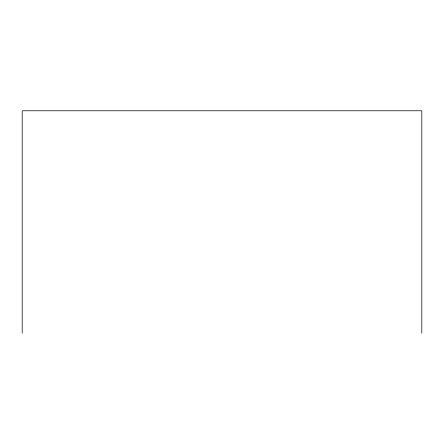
<?xml version="1.0" encoding="UTF-8"?>
<svg xmlns="http://www.w3.org/2000/svg" width="444" height="444" viewBox="0 0 444 444"><rect width="100%" height="100%" fill="white"/><g stroke="black" fill="none" stroke-linecap="round" stroke-linejoin="round"><path stroke-width="0.67" d="M421.8 333.228L421.8 110.772L22.2 110.772L22.2 333.228"/></g></svg>
